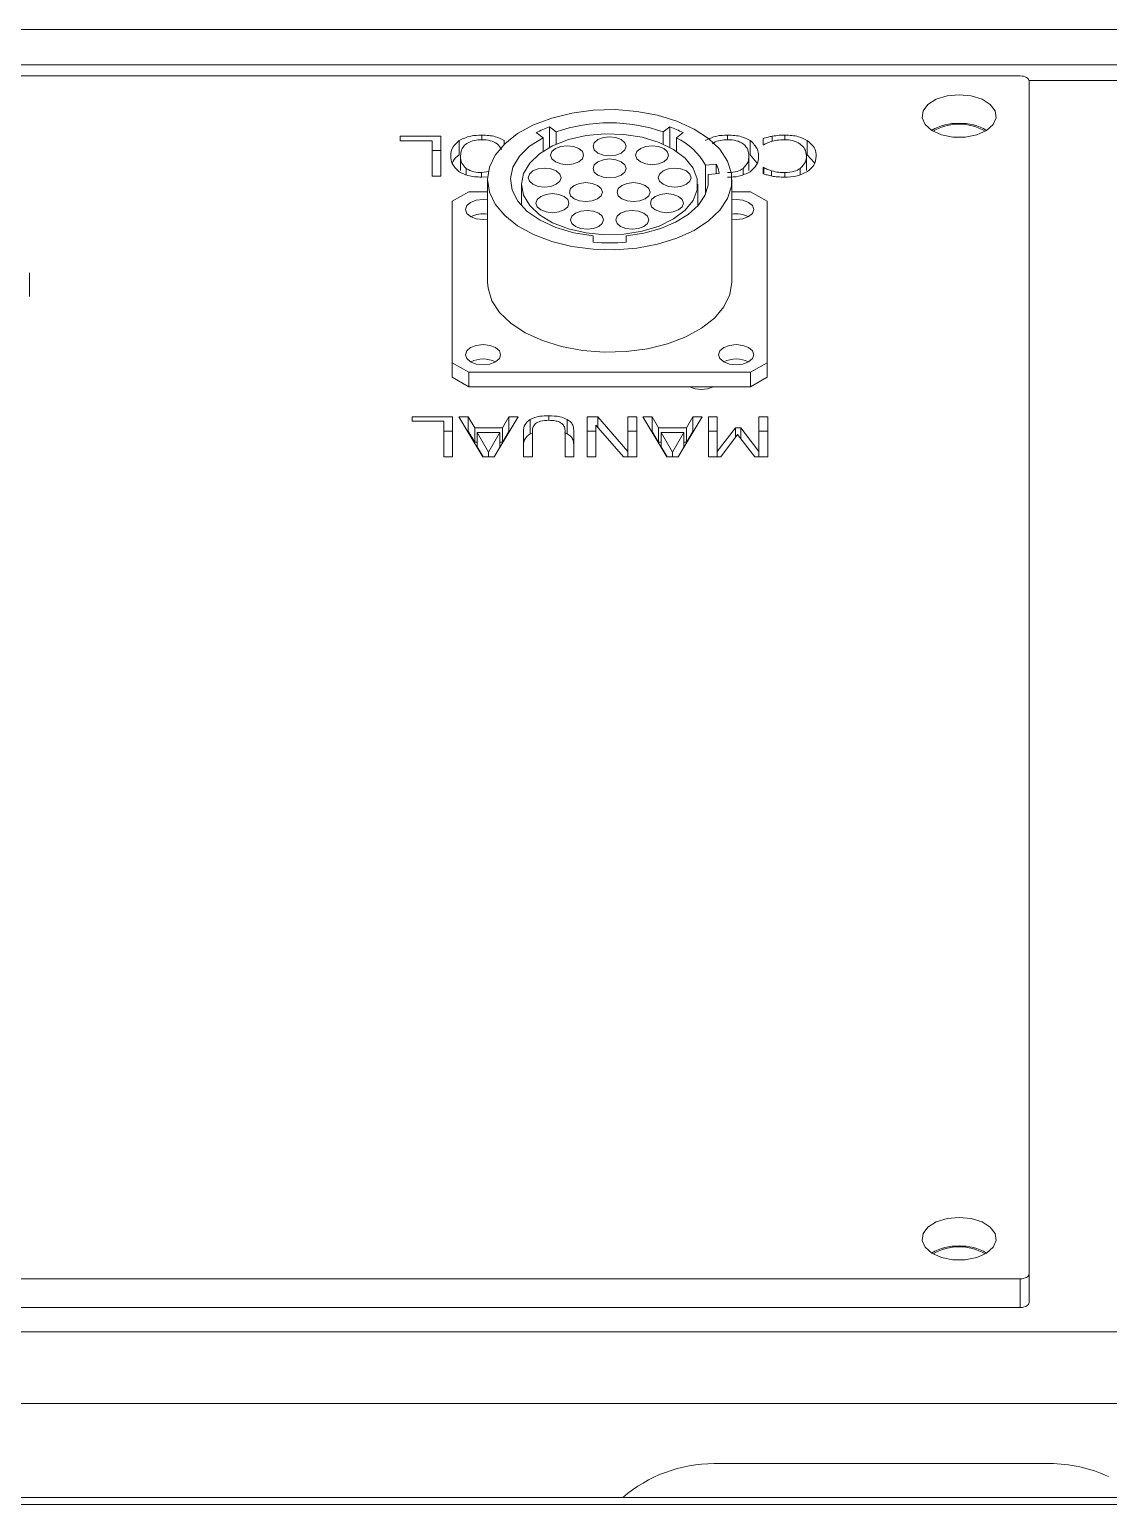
# Model space of a CAD drawing. Header units: millimetres. Extents: x -2048 to 999, y -438 to 438.
# Drawn here: x 687.8 to 785.8, y 304.2 to 438.1 of the extents above; entities that cross this region are included whole.
import ezdxf

# ---------------------------------------------------------------- set-up
doc = ezdxf.new("R2010")
doc.units = ezdxf.units.MM
doc.layers.add('LGV', color=4, linetype='Continuous')

msp = doc.modelspace()

# ---------------------------------------------------------------- linework, layer by layer
at = {"layer": 'LGV', "linetype": 'Continuous', "lineweight": 15}
for p, q in [((366.67, 438.15), (848.29, 438.15)), ((510.53, 434.95), (855.82, 434.95)), ((777.77, 433.93), (586.14, 433.93)), ((855.82, 433.51), (778.56, 433.51)), ((778.56, 433.48), (778.56, 325.11)), ((733.8, 428.78), (734.41, 428.32)), ((735.6, 428.85), (734.99, 429.31)), ((734.99, 427.44), (734.99, 429.31)), ((735.6, 427.74), (735.6, 428.85)), ((745.94, 429.31), (745.33, 428.85)), ((745.33, 427.74), (745.33, 428.85)), ((745.94, 427.44), (745.94, 429.31)), ((746.52, 428.32), (747.13, 428.78)), ((721.44, 428.47), (725.14, 428.47)), ((721.44, 428.05), (721.44, 428.47)), ((724.33, 428.05), (721.44, 428.05)), ((724.33, 424.82), (724.33, 428.05)), ((725.14, 428.47), (725.14, 424.82)), ((726.79, 426.76), (726.79, 428.06)), ((728.84, 428.14), (728.84, 428.56)), ((730.89, 427.73), (730.89, 428.06)), ((731.73, 428.47), (731.77, 428.47)), ((731.75, 428.45), (731.73, 428.47)), ((734.41, 427.09), (734.41, 428.32)), ((746.52, 427.09), (746.52, 428.32)), ((751.18, 428.14), (751.18, 428.56)), ((753.24, 426.76), (753.24, 428.06)), ((754.4, 427.68), (754.4, 428.25)), ((754.46, 427.68), (754.4, 427.68)), ((755.24, 427.99), (755.24, 428.45)), ((756.37, 428.14), (756.37, 428.56)), ((758.42, 426.77), (758.42, 428.08)), ((724.33, 427.17), (725.14, 427.17)), ((726.91, 425.35), (726.91, 426.65)), ((753.11, 425.35), (753.11, 426.65)), ((753.24, 426.76), (753.84, 426.04)), ((758.34, 425.35), (758.34, 426.65)), ((758.42, 426.77), (759.06, 426.05)), ((725.14, 424.82), (724.33, 424.82)), ((727.43, 424.95), (727.43, 425.53)), ((728.83, 425.15), (729.51, 425.24)), ((728.83, 424.73), (728.83, 425.15)), ((729.42, 424.78), (728.84, 424.73)), ((750.15, 425.92), (749.16, 425.82)), ((749.16, 423.19), (749.16, 425.82)), ((749.42, 424.98), (750.41, 425.08)), ((749.42, 424.04), (749.42, 424.98)), ((750.15, 425.05), (750.15, 425.92)), ((752.59, 424.98), (752.59, 425.53)), ((754.4, 425.61), (754.46, 425.61)), ((754.4, 425.03), (754.4, 425.61)), ((754.46, 425.02), (754.46, 425.61)), ((755.18, 424.84), (755.18, 425.31)), ((756.37, 424.73), (756.37, 425.15)), ((757.77, 424.98), (757.77, 425.53)), ((727.66, 423.41), (726.16, 422.55)), ((729.36, 423.41), (727.66, 423.41)), ((729.36, 424.51), (729.36, 415.21)), ((732.46, 424.1), (732.46, 422.14)), ((748.46, 422.14), (748.46, 424.1)), ((751.56, 415.21), (751.56, 424.51)), ((753.26, 423.41), (751.56, 423.41)), ((754.76, 422.55), (753.26, 423.41)), ((726.16, 422.55), (726.16, 407.87)), ((754.76, 407.87), (754.76, 422.55)), ((738.96, 419.42), (738.96, 418.83)), ((741.96, 418.83), (741.96, 419.42)), ((687.76, 413.9), (687.76, 416.04)), ((726.16, 407.87), (727.66, 407.01)), ((726.16, 407.87), (726.16, 406.56)), ((753.26, 407.01), (754.76, 407.87)), ((754.76, 407.87), (754.76, 406.56)), ((726.16, 406.56), (727.66, 405.7)), ((727.66, 407.01), (727.66, 405.7)), ((727.66, 407.01), (753.26, 407.01)), ((753.26, 407.01), (753.26, 405.7)), ((753.26, 405.7), (754.76, 406.56)), ((727.66, 405.7), (753.26, 405.7)), ((722.51, 402.97), (726.2, 402.97)), ((722.51, 402.56), (722.51, 402.97)), ((725.4, 402.56), (722.51, 402.56)), ((725.4, 399.33), (725.4, 402.56)), ((726.2, 402.97), (726.2, 399.33)), ((726.77, 402.97), (727.61, 402.97)), ((728.93, 399.33), (726.77, 402.97)), ((727.61, 402.97), (728.2, 401.96)), ((727.61, 401.67), (727.61, 402.97)), ((728.2, 401.96), (730.72, 401.96)), ((728.2, 400.66), (728.2, 401.96)), ((732.15, 402.97), (729.98, 399.33)), ((730.72, 401.96), (731.3, 402.97)), ((730.72, 400.66), (730.72, 401.96)), ((731.3, 402.97), (732.15, 402.97)), ((731.3, 401.67), (731.3, 402.97)), ((733.24, 401.43), (733.24, 402.73)), ((734.93, 402.65), (734.93, 403.06)), ((736.61, 401.43), (736.61, 402.73)), ((738.42, 402.97), (739.38, 402.97)), ((738.42, 399.33), (738.42, 402.97)), ((739.22, 402.21), (739.22, 399.33)), ((741.72, 399.33), (739.22, 402.21)), ((739.38, 402.97), (742.12, 399.83)), ((739.38, 402.03), (739.38, 402.97)), ((742.12, 402.97), (742.92, 402.97)), ((742.12, 399.83), (742.12, 402.97)), ((742.92, 402.97), (742.92, 399.33)), ((743.48, 402.97), (744.33, 402.97)), ((745.65, 399.33), (743.48, 402.97)), ((744.33, 402.97), (744.91, 401.96)), ((744.33, 401.67), (744.33, 402.97)), ((744.91, 401.96), (747.44, 401.96)), ((744.91, 400.66), (744.91, 401.96)), ((748.87, 402.97), (746.7, 399.33)), ((747.44, 401.96), (748.02, 402.97)), ((747.44, 400.66), (747.44, 401.96)), ((748.02, 402.97), (748.87, 402.97)), ((748.02, 401.67), (748.02, 402.97)), ((749.43, 402.97), (750.24, 402.97)), ((749.43, 399.33), (749.43, 402.97)), ((750.24, 402.97), (750.24, 399.83)), ((750.24, 399.83), (751.88, 401.96)), ((751.88, 401.96), (752.39, 401.96)), ((751.88, 401.08), (751.88, 401.96)), ((752.39, 401.96), (754.01, 399.83)), ((752.39, 400.96), (752.39, 401.96)), ((754.01, 402.97), (754.82, 402.97)), ((754.01, 399.83), (754.01, 402.97)), ((754.82, 402.97), (754.82, 399.33)), ((725.4, 401.67), (726.2, 401.67)), ((727.54, 401.67), (727.61, 401.67)), ((727.61, 401.67), (728.2, 400.66)), ((728.2, 400.66), (728.43, 400.66)), ((728.43, 401.54), (729.46, 399.77)), ((730.48, 401.54), (728.43, 401.54)), ((728.43, 400.24), (728.43, 401.54)), ((729.46, 399.77), (730.48, 401.54)), ((730.48, 400.24), (730.48, 401.54)), ((730.48, 400.66), (730.72, 400.66)), ((730.72, 400.66), (731.3, 401.67)), ((731.3, 401.67), (731.38, 401.67)), ((732.63, 399.33), (732.63, 401.61)), ((733.24, 401.43), (733.44, 401.49)), ((733.44, 401.62), (733.44, 399.33)), ((736.36, 401.52), (736.61, 401.43)), ((736.41, 399.33), (736.41, 401.61)), ((737.21, 401.61), (737.21, 399.33)), ((738.42, 401.67), (739.22, 401.67)), ((742.12, 401.67), (742.92, 401.67)), ((744.26, 401.67), (744.33, 401.67)), ((744.33, 401.67), (744.91, 400.66)), ((744.91, 400.66), (745.15, 400.66)), ((745.15, 401.54), (746.18, 399.77)), ((747.2, 401.54), (745.15, 401.54)), ((745.15, 400.24), (745.15, 401.54)), ((746.18, 399.77), (747.2, 401.54)), ((747.2, 400.24), (747.2, 401.54)), ((747.2, 400.66), (747.44, 400.66)), ((747.44, 400.66), (748.02, 401.67)), ((748.02, 401.67), (748.1, 401.67)), ((749.43, 401.67), (750.24, 401.67)), ((752.08, 401.35), (750.56, 399.33)), ((753.65, 399.33), (752.08, 401.35)), ((754.01, 401.67), (754.82, 401.67)), ((726.2, 399.33), (725.4, 399.33)), ((728.43, 400.24), (728.96, 399.33)), ((729.98, 399.33), (728.93, 399.33)), ((729.46, 399.33), (729.46, 399.77)), ((729.96, 399.33), (730.48, 400.24)), ((733.44, 399.33), (732.63, 399.33)), ((737.21, 399.33), (736.41, 399.33)), ((739.22, 399.33), (738.42, 399.33)), ((742.92, 399.33), (741.72, 399.33)), ((742.12, 399.33), (742.12, 399.83)), ((745.15, 400.24), (745.68, 399.33)), ((746.7, 399.33), (745.65, 399.33)), ((746.18, 399.33), (746.18, 399.77)), ((746.68, 399.33), (747.2, 400.24)), ((750.56, 399.33), (749.43, 399.33)), ((750.24, 399.33), (750.24, 399.83)), ((754.82, 399.33), (753.65, 399.33)), ((754.01, 399.33), (754.01, 399.83)), ((777.77, 324.66), (372.95, 324.66)), ((777.77, 322.06), (777.77, 324.66)), ((778.56, 325.11), (778.56, 322.51)), ((777.77, 322.06), (372.95, 322.06)), ((791.88, 319.86), (363.27, 319.86)), ((363.27, 313.35), (789.62, 313.35)), ((780.43, 307.88), (749.95, 307.88)), ((943.61, 304.8), (-269.24, 304.8)), ((-269.24, 304.17), (943.61, 304.17))]:
    msp.add_line(p, q, dxfattribs=at)
at = {"layer": 'LGV', "linetype": 'Continuous', "lineweight": 15, "flags": 128}
for points in [[(778.56, 433.48), (778.55, 433.57), (778.5, 433.65), (778.43, 433.73), (778.33, 433.8), (778.21, 433.85), (778.07, 433.9), (777.93, 433.92), (777.77, 433.93)], [(772.21, 432.23), (771.11, 432.12), (770.14, 431.82), (769.38, 431.35), (768.94, 430.76), (768.84, 430.13), (769.12, 429.51), (769.73, 428.98), (770.6, 428.58), (771.65, 428.38), (772.77, 428.38), (773.82, 428.58), (774.7, 428.98), (775.3, 429.51), (775.58, 430.13), (775.49, 430.76), (775.04, 431.35), (774.29, 431.82), (773.31, 432.12), (772.21, 432.23)], [(729.36, 424.51), (729.54, 423.37), (730.07, 422.27), (730.93, 421.24), (732.1, 420.32), (733.54, 419.53), (735.2, 418.9), (737.03, 418.45), (738.97, 418.2), (740.96, 418.15), (742.93, 418.3), (744.82, 418.65), (746.58, 419.19), (748.13, 419.9), (749.44, 420.76), (750.46, 421.74), (751.16, 422.81), (751.52, 423.93), (751.52, 425.08), (751.16, 426.2), (750.46, 427.27), (749.44, 428.25), (748.13, 429.11), (746.58, 429.82), (744.82, 430.36), (742.93, 430.71), (740.96, 430.87), (738.97, 430.81), (737.03, 430.56), (735.2, 430.11), (733.54, 429.48), (732.1, 428.69), (730.93, 427.77), (730.07, 426.74), (729.54, 425.64), (729.36, 424.51)], [(734.41, 428.32), (733.19, 427.54), (732.27, 426.64), (731.68, 425.65), (731.46, 424.61), (731.61, 423.56), (732.13, 422.56), (732.98, 421.63), (734.15, 420.83), (735.57, 420.17), (737.2, 419.69), (738.96, 419.42)], [(732.46, 424.1), (732.65, 423.11), (733.2, 422.17), (734.09, 421.32), (735.28, 420.6), (736.71, 420.04), (738.32, 419.67), (740.03, 419.51), (741.76, 419.57), (743.42, 419.83), (744.95, 420.3), (746.27, 420.94), (747.32, 421.73), (748.04, 422.63), (748.41, 423.6), (748.41, 424.59), (748.04, 425.56), (747.32, 426.46), (746.27, 427.25), (744.95, 427.89), (743.42, 428.36), (741.76, 428.62), (740.03, 428.68), (738.32, 428.52), (736.71, 428.15), (735.28, 427.59), (734.09, 426.87), (733.2, 426.02), (732.65, 425.08), (732.46, 424.1)], [(735.1, 426.73), (735.22, 426.4), (735.54, 426.12), (736.03, 425.94), (736.6, 425.87), (737.18, 425.94), (737.66, 426.12), (737.99, 426.4), (738.1, 426.73), (737.99, 427.06), (737.66, 427.34), (737.18, 427.53), (736.6, 427.59), (736.03, 427.53), (735.54, 427.34), (735.22, 427.06), (735.1, 426.73)], [(738.96, 427.54), (739.07, 427.21), (739.4, 426.93), (739.89, 426.74), (740.46, 426.68), (741.03, 426.74), (741.52, 426.93), (741.85, 427.21), (741.96, 427.54), (741.85, 427.87), (741.52, 428.15), (741.03, 428.33), (740.46, 428.4), (739.89, 428.33), (739.4, 428.15), (739.07, 427.87), (738.96, 427.54)], [(742.82, 426.73), (742.93, 426.4), (743.26, 426.12), (743.74, 425.94), (744.32, 425.87), (744.89, 425.94), (745.38, 426.12), (745.7, 426.4), (745.82, 426.73), (745.7, 427.06), (745.38, 427.34), (744.89, 427.53), (744.32, 427.59), (743.74, 427.53), (743.26, 427.34), (742.93, 427.06), (742.82, 426.73)], [(738.96, 425.53), (739.07, 425.2), (739.4, 424.92), (739.89, 424.73), (740.46, 424.67), (741.03, 424.73), (741.52, 424.92), (741.85, 425.2), (741.96, 425.53), (741.85, 425.86), (741.52, 426.14), (741.03, 426.32), (740.46, 426.39), (739.89, 426.32), (739.4, 426.14), (739.07, 425.86), (738.96, 425.53)], [(733.05, 424.69), (733.17, 424.36), (733.49, 424.09), (733.98, 423.9), (734.55, 423.83), (735.13, 423.9), (735.61, 424.09), (735.94, 424.36), (736.05, 424.69), (735.94, 425.02), (735.61, 425.3), (735.13, 425.49), (734.55, 425.55), (733.98, 425.49), (733.49, 425.3), (733.17, 425.02), (733.05, 424.69)], [(741.96, 419.42), (743.58, 419.66), (745.1, 420.08), (746.45, 420.65), (747.59, 421.36), (748.49, 422.17), (749.1, 423.07), (749.42, 424.01), (749.42, 424.98)], [(744.87, 424.69), (744.98, 424.36), (745.31, 424.09), (745.8, 423.9), (746.37, 423.83), (746.94, 423.9), (747.43, 424.09), (747.76, 424.36), (747.87, 424.69), (747.76, 425.02), (747.43, 425.3), (746.94, 425.49), (746.37, 425.55), (745.8, 425.49), (745.31, 425.3), (744.98, 425.02), (744.87, 424.69)], [(736.8, 423.38), (736.91, 423.05), (737.24, 422.77), (737.72, 422.58), (738.3, 422.52), (738.87, 422.58), (739.36, 422.77), (739.68, 423.05), (739.8, 423.38), (739.68, 423.71), (739.36, 423.99), (738.87, 424.17), (738.3, 424.24), (737.72, 424.17), (737.24, 423.99), (736.91, 423.71), (736.8, 423.38)], [(741.13, 423.38), (741.24, 423.05), (741.57, 422.77), (742.05, 422.58), (742.63, 422.52), (743.2, 422.58), (743.69, 422.77), (744.01, 423.05), (744.13, 423.38), (744.01, 423.71), (743.69, 423.99), (743.2, 424.17), (742.63, 424.24), (742.05, 424.17), (741.57, 423.99), (741.24, 423.71), (741.13, 423.38)], [(729.36, 422.69), (728.96, 422.72), (728.35, 422.65), (727.83, 422.45), (727.48, 422.16), (727.36, 421.8)], [(733.76, 422.38), (733.88, 422.05), (734.2, 421.77), (734.69, 421.58), (735.26, 421.51), (735.84, 421.58), (736.33, 421.77), (736.65, 422.05), (736.76, 422.38), (736.65, 422.7), (736.33, 422.98), (735.84, 423.17), (735.26, 423.24), (734.69, 423.17), (734.2, 422.98), (733.88, 422.7), (733.76, 422.38)], [(744.16, 422.38), (744.27, 422.05), (744.6, 421.77), (745.08, 421.58), (745.66, 421.51), (746.23, 421.58), (746.72, 421.77), (747.04, 422.05), (747.16, 422.38), (747.04, 422.7), (746.72, 422.98), (746.23, 423.17), (745.66, 423.24), (745.08, 423.17), (744.6, 422.98), (744.27, 422.7), (744.16, 422.38)], [(751.56, 420.92), (751.96, 420.89), (752.57, 420.96), (753.09, 421.16), (753.44, 421.45), (753.56, 421.8), (753.44, 422.16), (753.09, 422.45), (752.57, 422.65), (751.96, 422.72), (751.56, 422.69)], [(727.36, 421.8), (727.48, 421.45), (727.83, 421.16), (728.35, 420.96), (728.96, 420.89), (729.36, 420.92)], [(736.91, 420.86), (737.02, 420.53), (737.35, 420.25), (737.83, 420.07), (738.41, 420), (738.98, 420.07), (739.47, 420.25), (739.79, 420.53), (739.91, 420.86), (739.79, 421.19), (739.47, 421.47), (738.98, 421.66), (738.41, 421.72), (737.83, 421.66), (737.35, 421.47), (737.02, 421.19), (736.91, 420.86)], [(741.01, 420.86), (741.13, 420.53), (741.45, 420.25), (741.94, 420.07), (742.51, 420), (743.09, 420.07), (743.57, 420.25), (743.9, 420.53), (744.01, 420.86), (743.9, 421.19), (743.57, 421.47), (743.09, 421.66), (742.51, 421.72), (741.94, 421.66), (741.45, 421.47), (741.13, 421.19), (741.01, 420.86)], [(729.36, 415.21), (729.41, 414.64), (729.76, 413.51), (730.46, 412.45), (731.48, 411.47), (732.79, 410.61), (734.35, 409.89), (736.1, 409.35), (737.99, 409), (739.96, 408.85), (741.95, 408.9), (743.89, 409.15), (745.72, 409.6), (747.38, 410.23), (748.82, 411.02), (749.99, 411.94), (750.85, 412.97), (751.38, 414.07), (751.56, 415.21), (751.56, 415.21)], [(727.36, 408.61), (727.48, 408.26), (727.83, 407.96), (728.35, 407.76), (728.96, 407.69), (729.57, 407.76), (730.09, 407.96), (730.44, 408.26), (730.56, 408.61), (730.44, 408.96), (730.09, 409.26), (729.57, 409.46), (728.96, 409.53), (728.35, 409.46), (727.83, 409.26), (727.48, 408.96), (727.36, 408.61)], [(750.36, 408.61), (750.48, 408.26), (750.83, 407.96), (751.35, 407.76), (751.96, 407.69), (752.57, 407.76), (753.09, 407.96), (753.44, 408.26), (753.56, 408.61), (753.44, 408.96), (753.09, 409.26), (752.57, 409.46), (751.96, 409.53), (751.35, 409.46), (750.83, 409.26), (750.48, 408.96), (750.36, 408.61)], [(772.21, 330.24), (771.11, 330.14), (770.14, 329.83), (769.38, 329.37), (768.94, 328.78), (768.84, 328.15), (769.12, 327.53), (769.73, 326.99), (770.6, 326.6), (771.65, 326.39), (772.77, 326.39), (773.82, 326.6), (774.7, 326.99), (775.3, 327.53), (775.58, 328.15), (775.49, 328.78), (775.04, 329.37), (774.29, 329.83), (773.31, 330.14), (772.21, 330.24)], [(777.77, 324.66), (777.93, 324.67), (778.07, 324.7), (778.21, 324.74), (778.33, 324.8), (778.43, 324.86), (778.5, 324.94), (778.55, 325.03), (778.56, 325.11)], [(778.56, 322.51), (778.55, 322.43), (778.5, 322.34), (778.43, 322.26), (778.33, 322.19), (778.21, 322.14), (778.07, 322.1), (777.93, 322.07), (777.77, 322.06)]]:
    msp.add_lwpolyline(points, dxfattribs=at)
at = {"layer": 'LGV', "linetype": 'Continuous', "lineweight": 15}
for centre, radius, start, end in [((738.95, 418.68), 11.34, 110.47, 117.0406), ((740.46, 414.95), 14.72, 70.7036, 109.2964), ((741.97, 418.68), 11.34, 62.9594, 69.53), ((772.07, 424.95), 4.68, 88.2467, 120.3053), ((772.21, 424.88), 4.67, 59.575, 120.425), ((772.35, 424.95), 4.68, 59.6947, 91.7533), ((744.12, 423.14), 5.71, 28.0193, 65.2066), ((746.86, 424.45), 3.61, 10.0314, 24.1452), ((728.96, 418.91), 2.5, 80.8342, 116.6136), ((751.96, 418.91), 2.5, 63.3864, 99.1658), ((740.46, 436.13), 17.36, 265.0424, 274.9576), ((728.96, 405.74), 2.48, 63.1435, 116.8565), ((751.96, 405.74), 2.48, 63.1435, 116.8565), ((748.8, 408), 2.55, 244.4929, 295.5071), ((772.07, 322.97), 4.68, 88.2467, 120.3053), ((772.21, 322.9), 4.67, 59.575, 120.425), ((772.35, 322.97), 4.68, 59.6947, 91.7533), ((749.95, 295.18), 12.7, 90, 130.7888), ((780.43, 295.18), 12.7, 65.0567, 90)]:
    msp.add_arc(centre, radius, start, end, dxfattribs=at)
for points, knots in [([(726.02, 426.65), (726.05, 426.93), (726.09, 427.44), (726.57, 427.87), (726.79, 428.06)], [0, 0, 0, 0, 0.560582, 1, 1, 1, 1]), ([(726.79, 428.06), (727.12, 428.22), (727.72, 428.52), (728.49, 428.55), (728.84, 428.56)], [0, 0, 0, 0, 0.558216, 1, 1, 1, 1]), ([(728.83, 428.14), (728.6, 428.13), (728.15, 428.11), (727.56, 427.88), (726.99, 427.41), (726.94, 426.96), (726.91, 426.65)], [0, 0, 0, 0, 0.186929, 0.373576, 0.560627, 1, 1, 1, 1]), ([(730.64, 427.26), (730.53, 427.44), (730.34, 427.76), (729.64, 428.09), (729.1, 428.13), (728.83, 428.14)], [0, 0, 0, 0, 0.37632, 0.688037, 1, 1, 1, 1]), ([(728.84, 428.56), (729.28, 428.54), (730.06, 428.5), (730.64, 428.19), (730.89, 428.06)], [0, 0, 0, 0, 0.55982, 1, 1, 1, 1]), ([(749.13, 428.06), (749.47, 428.22), (750.06, 428.52), (750.84, 428.55), (751.18, 428.56)], [0, 0, 0, 0, 0.558216, 1, 1, 1, 1]), ([(751.18, 428.14), (750.95, 428.13), (750.5, 428.11), (750.02, 427.94), (749.85, 427.8), (749.81, 427.76)], [0, 0, 0, 0, 0.429249, 0.857853, 1, 1, 1, 1]), ([(751.18, 428.56), (751.62, 428.54), (752.41, 428.5), (752.98, 428.19), (753.24, 428.06)], [0, 0, 0, 0, 0.55982, 1, 1, 1, 1]), ([(753.11, 426.65), (753.1, 426.84), (753.07, 427.23), (752.69, 427.75), (751.99, 428.09), (751.45, 428.13), (751.18, 428.14)], [0, 0, 0, 0, 0.281208, 0.560848, 0.780337, 1, 1, 1, 1]), ([(753.24, 428.06), (753.49, 427.81), (753.95, 427.38), (753.98, 426.87), (753.99, 426.65)], [0, 0, 0, 0, 0.558244, 1, 1, 1, 1]), ([(754.4, 428.25), (754.55, 428.29), (754.82, 428.37), (755.11, 428.43), (755.24, 428.45)], [0, 0, 0, 0, 0.5601172, 1, 1, 1, 1]), ([(755.13, 427.97), (755, 427.92), (754.76, 427.84), (754.55, 427.73), (754.46, 427.68)], [0, 0, 0, 0, 0.559882, 1, 1, 1, 1]), ([(756.37, 428.14), (756.13, 428.13), (755.69, 428.12), (755.31, 428.01), (755.13, 427.97)], [0, 0, 0, 0, 0.559648, 1, 1, 1, 1]), ([(755.24, 428.45), (755.45, 428.49), (755.82, 428.55), (756.2, 428.56), (756.37, 428.56)], [0, 0, 0, 0, 0.55992, 1, 1, 1, 1]), ([(756.37, 428.56), (756.81, 428.54), (757.59, 428.5), (758.17, 428.2), (758.42, 428.08)], [0, 0, 0, 0, 0.559839, 1, 1, 1, 1]), ([(757.75, 427.77), (757.53, 427.89), (757.13, 428.1), (756.6, 428.13), (756.37, 428.14)], [0, 0, 0, 0, 0.558824, 1, 1, 1, 1]), ([(758.34, 426.65), (758.32, 426.88), (758.29, 427.28), (757.91, 427.62), (757.75, 427.77)], [0, 0, 0, 0, 0.560337, 1, 1, 1, 1]), ([(758.42, 428.08), (758.69, 427.83), (759.18, 427.39), (759.21, 426.88), (759.22, 426.65)], [0, 0, 0, 0, 0.558169, 1, 1, 1, 1]), ([(726.79, 425.23), (726.53, 425.47), (726.07, 425.91), (726.04, 426.42), (726.02, 426.65)], [0, 0, 0, 0, 0.558316, 1, 1, 1, 1]), ([(726.18, 425.95), (726.19, 426.03), (726.24, 426.33), (726.56, 426.57), (726.79, 426.76)], [0, 0, 0, 0, 0.2584082, 1, 1, 1, 1]), ([(726.91, 426.65), (726.92, 426.42), (726.94, 426.03), (727.28, 425.68), (727.43, 425.53)], [0, 0, 0, 0, 0.560698, 1, 1, 1, 1]), ([(752.59, 425.53), (752.77, 425.73), (753.09, 426.08), (753.1, 426.47), (753.11, 426.65)], [0, 0, 0, 0, 0.558318, 1, 1, 1, 1]), ([(753.99, 426.65), (753.97, 426.36), (753.93, 425.85), (753.44, 425.42), (753.23, 425.23)], [0, 0, 0, 0, 0.560366, 1, 1, 1, 1]), ([(757.77, 425.53), (757.96, 425.73), (758.3, 426.08), (758.33, 426.48), (758.34, 426.65)], [0, 0, 0, 0, 0.558374, 1, 1, 1, 1]), ([(759.22, 426.65), (759.2, 426.36), (759.15, 425.85), (758.65, 425.43), (758.43, 425.24)], [0, 0, 0, 0, 0.560271, 1, 1, 1, 1]), ([(728.84, 424.73), (728.4, 424.76), (727.62, 424.8), (727.04, 425.1), (726.79, 425.23)], [0, 0, 0, 0, 0.559635, 1, 1, 1, 1]), ([(727.43, 425.53), (727.65, 425.4), (728.04, 425.18), (728.59, 425.16), (728.83, 425.15)], [0, 0, 0, 0, 0.558192, 1, 1, 1, 1]), ([(751.18, 425.15), (751.49, 425.16), (752.05, 425.19), (752.42, 425.43), (752.59, 425.53)], [0, 0, 0, 0, 0.5592218, 1, 1, 1, 1]), ([(753.23, 425.23), (752.9, 425.07), (752.3, 424.77), (751.53, 424.74), (751.18, 424.73)], [0, 0, 0, 0, 0.558281, 1, 1, 1, 1]), ([(755.24, 424.83), (755.08, 424.86), (754.79, 424.92), (754.52, 425), (754.4, 425.03)], [0, 0, 0, 0, 0.559902, 1, 1, 1, 1]), ([(754.46, 425.61), (754.59, 425.55), (754.81, 425.44), (755.06, 425.35), (755.18, 425.31)], [0, 0, 0, 0, 0.560052, 1, 1, 1, 1]), ([(755.18, 425.31), (755.39, 425.26), (755.77, 425.16), (756.18, 425.15), (756.37, 425.15)], [0, 0, 0, 0, 0.559904, 1, 1, 1, 1]), ([(756.36, 424.73), (756.15, 424.74), (755.77, 424.75), (755.4, 424.8), (755.24, 424.83)], [0, 0, 0, 0, 0.559892, 1, 1, 1, 1]), ([(758.43, 425.24), (758.09, 425.07), (757.49, 424.78), (756.71, 424.75), (756.36, 424.73)], [0, 0, 0, 0, 0.55853, 1, 1, 1, 1]), ([(756.37, 425.15), (756.67, 425.17), (757.22, 425.21), (757.6, 425.43), (757.77, 425.53)], [0, 0, 0, 0, 0.558959, 1, 1, 1, 1]), ([(732.63, 401.61), (732.64, 401.84), (732.64, 402.25), (733.06, 402.58), (733.24, 402.73)], [0, 0, 0, 0, 0.561859, 1, 1, 1, 1]), ([(733.24, 402.73), (733.52, 402.84), (734.03, 403.05), (734.65, 403.06), (734.93, 403.06)], [0, 0, 0, 0, 0.5578652, 1, 1, 1, 1]), ([(733.72, 402.35), (733.62, 402.22), (733.43, 401.99), (733.44, 401.74), (733.44, 401.62)], [0, 0, 0, 0, 0.558033, 1, 1, 1, 1]), ([(734.93, 402.65), (734.66, 402.64), (734.19, 402.62), (733.86, 402.43), (733.72, 402.35)], [0, 0, 0, 0, 0.5612889, 1, 1, 1, 1]), ([(734.93, 403.06), (735.28, 403.05), (735.9, 403.04), (736.39, 402.82), (736.61, 402.73)], [0, 0, 0, 0, 0.5605031, 1, 1, 1, 1]), ([(736.13, 402.35), (736.05, 402.4), (735.88, 402.52), (735.46, 402.63), (735.13, 402.64), (734.93, 402.65)], [0, 0, 0, 0, 0.279875, 0.559881, 1, 1, 1, 1]), ([(736.41, 401.61), (736.41, 401.76), (736.42, 402.02), (736.22, 402.25), (736.13, 402.35)], [0, 0, 0, 0, 0.561414, 1, 1, 1, 1]), ([(736.61, 402.73), (736.74, 402.64), (736.99, 402.47), (737.19, 402.07), (737.2, 401.79), (737.21, 401.61)], [0, 0, 0, 0, 0.279704, 0.559604, 1, 1, 1, 1]), ([(732.63, 400.31), (732.64, 400.54), (732.64, 400.95), (733.06, 401.28), (733.24, 401.43)], [0, 0, 0, 0, 0.561859, 1, 1, 1, 1]), ([(736.61, 401.43), (736.74, 401.34), (736.99, 401.17), (737.19, 400.77), (737.2, 400.49), (737.21, 400.31)], [0, 0, 0, 0, 0.279704, 0.559604, 1, 1, 1, 1])]:
    msp.add_open_spline(points, degree=3, knots=knots, dxfattribs=at)

doc.saveas('drawing.dxf')
